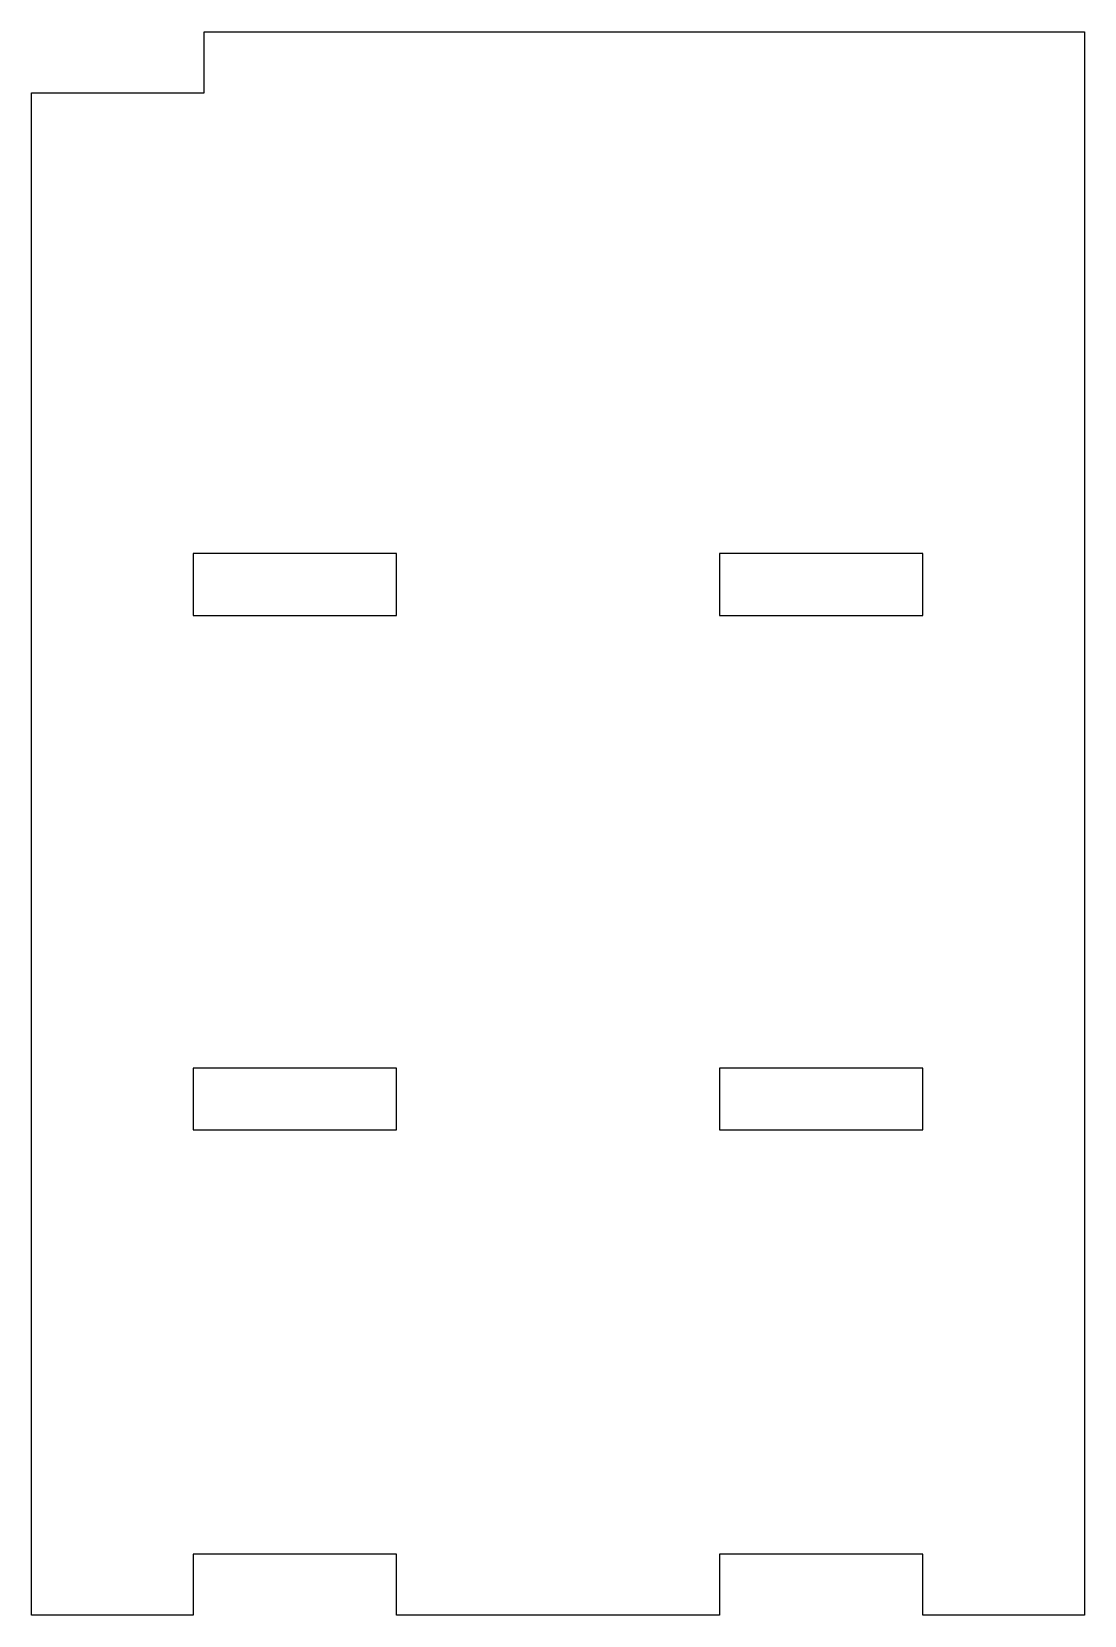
# Model space of a CAD drawing. Header units: millimetres. Extents: x -26 to 26, y 0 to 78.2.
import ezdxf

# ---------------------------------------------------------------- set-up
doc = ezdxf.new("R2010")
doc.units = ezdxf.units.MM
doc.layers.add('CUT', color=1, linetype='Continuous')

msp = doc.modelspace()

# ---------------------------------------------------------------- linework, layer by layer
at = {"layer": 'CUT'}
for p, q in [((-17.475, 75.175, 1.49), (-17.475, 78.2, 1.49)), ((-17.475, 78.2, 1.49), (26, 78.2, 1.49)), ((26, 78.2, 1.49), (26, 0, 1.49)), ((-26, 0, 1.49), (-26, 75.175, 1.49)), ((-26, 75.175, 1.49), (-17.475, 75.175, 1.49)), ((-7.975, 52.425, 1.49), (-18.025, 52.425, 1.49)), ((-18.025, 52.425, 1.49), (-18.025, 49.375, 1.49)), ((-7.975, 49.375, 1.49), (-7.975, 52.425, 1.49)), ((18.025, 52.425, 1.49), (7.975, 52.425, 1.49)), ((7.975, 52.425, 1.49), (7.975, 49.375, 1.49)), ((18.025, 49.375, 1.49), (18.025, 52.425, 1.49)), ((-18.025, 49.375, 1.49), (-7.975, 49.375, 1.49)), ((7.975, 49.375, 1.49), (18.025, 49.375, 1.49)), ((-7.975, 27.025, 1.49), (-18.025, 27.025, 1.49)), ((-18.025, 27.025, 1.49), (-18.025, 23.975, 1.49)), ((-7.975, 23.975, 1.49), (-7.975, 27.025, 1.49)), ((18.025, 27.025, 1.49), (7.975, 27.025, 1.49)), ((7.975, 27.025, 1.49), (7.975, 23.975, 1.49)), ((18.025, 23.975, 1.49), (18.025, 27.025, 1.49)), ((-18.025, 23.975, 1.49), (-7.975, 23.975, 1.49)), ((7.975, 23.975, 1.49), (18.025, 23.975, 1.49)), ((-7.975, 3.025, 1.49), (-18.025, 3.025, 1.49)), ((-18.025, 3.025, 1.49), (-18.025, 0, 1.49)), ((-7.975, 0, 1.49), (-7.975, 3.025, 1.49)), ((18.025, 3.025, 1.49), (7.975, 3.025, 1.49)), ((7.975, 3.025, 1.49), (7.975, 0, 1.49)), ((18.025, 0, 1.49), (18.025, 3.025, 1.49)), ((-18.025, 0, 1.49), (-26, 0, 1.49)), ((7.975, 0, 1.49), (-7.975, 0, 1.49)), ((26, 0, 1.49), (18.025, 0, 1.49))]:
    msp.add_line(p, q, dxfattribs=at)

doc.saveas('drawing.dxf')
